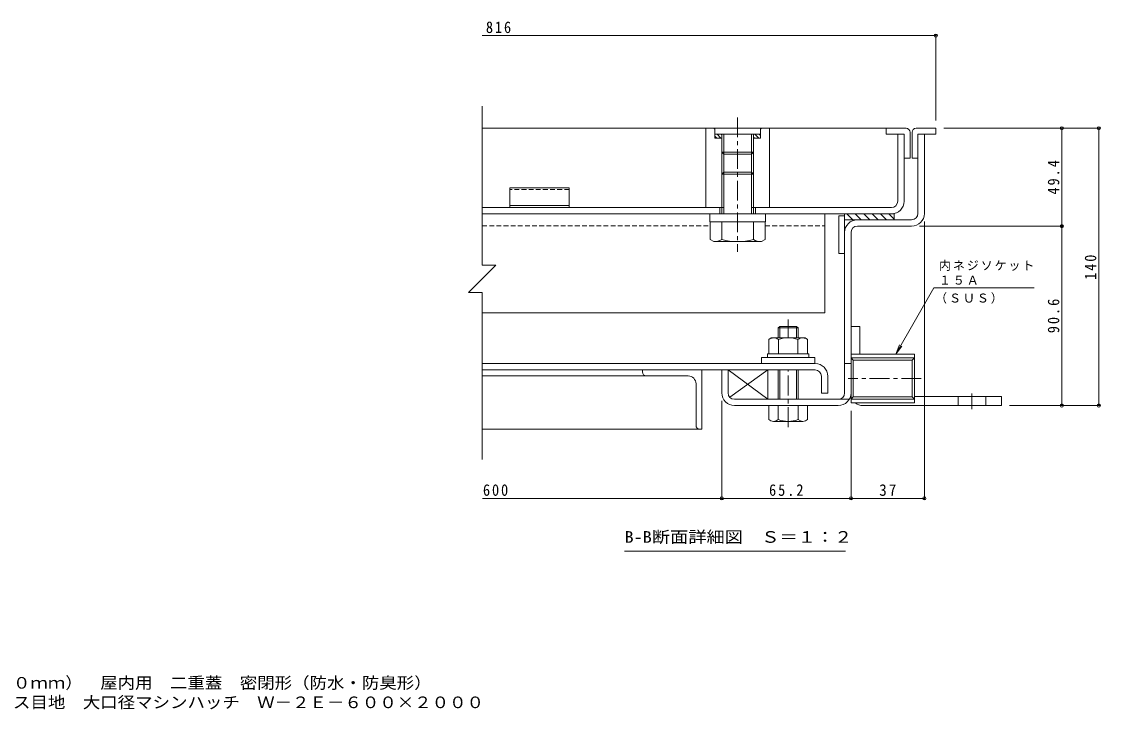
# Model space of a CAD drawing. Units: millimetres on the paper, enlarged 10 times, with parts at other scales. Extents: x -2682 to 2797, y -1962 to 1758.
# Drawn here: x -38 to 2683, y -1962 to -225 of the extents above; entities that cross this region are included whole.
import ezdxf
from ezdxf.enums import TextEntityAlignment as Align

# ---------------------------------------------------------------- set-up
doc = ezdxf.new("R2010")
doc.units = ezdxf.units.MM
doc.header["$LTSCALE"] = 10
doc.header["$PDMODE"] = 32
doc.header["$PDSIZE"] = 8
doc.linetypes.add('CHAIN1', pattern=[8, 5, -1, 1, -1])
doc.linetypes.add('DASHED1', pattern=[1.8, 1.2, -0.6])
for name, color, linetype, lineweight in [('D-0', 7, 'Continuous', 9), ('D-1', 2, 'Continuous', 9), ('D-2', 3, 'Continuous', 9), ('D-3', 4, 'Continuous', 9), ('D-5', 7, 'Continuous', 9), ('D-6', 6, 'Continuous', 9), ('D-7', 5, 'Continuous', 5), ('D-9', 134, 'Continuous', 5), ('D-A', 3, 'Continuous', 9), ('D-B', 6, 'Continuous', 9), ('D-C', 2, 'Continuous', 9), ('D-E', 3, 'Continuous', 9), ('D-F', 7, 'Continuous', 9), ('F-5_F-5ﾚｲﾔ', 7, 'Continuous', 9)]:
    doc.layers.add(name, color=color, linetype=linetype, lineweight=lineweight)
doc.styles.add('ＭＳ ゴシック', font='')
doc.styles.get('ＭＳ ゴシック').set_extended_font_data('MS Gothic')

msp = doc.modelspace()

# ---------------------------------------------------------------- linework, layer by layer
at = {"layer": 'D-0'}
for p, q in [((1123.67, -439.19), (1123.67, -840.54)), ((1158.08, -840.54), (1089.27, -909.35)), ((1123.67, -840.54), (1158.08, -840.54)), ((1123.67, -909.35), (1089.27, -909.35)), ((1123.67, -909.35), (1123.67, -1331.49))]:
    msp.add_line(p, q, dxfattribs=at)
at = {"layer": 'D-1'}
for p, q in [((2222.93, -509.94), (2238.93, -509.94)), ((2222.93, -709.94), (2222.93, -509.94)), ((2238.93, -709.94), (2238.93, -509.94)), ((2206.93, -725.94), (2069.93, -725.94)), ((2037.93, -1162.95), (2037.93, -757.94)), ((2053.93, -757.94), (2053.93, -1162.95)), ((2069.93, -741.94), (2206.93, -741.94)), ((2213.93, -1065.06), (2053.93, -1065.06)), ((2053.93, -1065.06), (2053.93, -1188.06)), ((2208.12, -1079.99), (2059.74, -1079.99)), ((2059.74, -1173.14), (2059.74, -1079.99)), ((2213.93, -1074.18), (2208.12, -1079.99)), ((2208.12, -1079.99), (2208.12, -1173.14)), ((2213.93, -1065.06), (2213.93, -1188.06)), ((1743.93, -1162.95), (1743.93, -1104.95)), ((2053.93, -1088.95), (2037.93, -1088.95)), ((2049.64, -1178.95), (1759.93, -1178.95)), ((1759.93, -1194.95), (1870.43, -1194.95)), ((1920.43, -1194.95), (2021.93, -1194.95)), ((2053.93, -1178.95), (2059.74, -1173.14)), ((2213.93, -1178.95), (2053.93, -1178.95)), ((2213.93, -1188.06), (2053.93, -1188.06)), ((2208.12, -1173.14), (2059.74, -1173.14)), ((2213.93, -1178.95), (2208.12, -1173.14))]:
    msp.add_line(p, q, dxfattribs=at)
at = {"layer": 'D-1', "color": 7, "linetype": 'CHAIN1'}
msp.add_line((2230.94, -1126.56), (2046.57, -1126.56), dxfattribs=at)
at = {"layer": 'D-1'}
for points in [[(2213.93, -1074.18), (2053.93, -1074.18), (2059.74, -1079.99)], [(1727.93, -1162.95), (1727.93, -1104.95), (1743.93, -1104.95)]]:
    msp.add_lwpolyline(points, dxfattribs=at)
for centre, radius, start, end in [((2069.93, -757.94), 32, 90, 180), ((2206.93, -709.94), 16, 270, 0), ((2206.93, -709.94), 32, 270, 0), ((2069.93, -757.94), 16, 90, 180), ((1759.93, -1162.95), 32, 180, 270), ((1759.93, -1162.95), 16, 180, 270), ((2021.93, -1162.95), 32, 270, 0), ((2021.93, -1162.95), 16, 270, 0)]:
    msp.add_arc(centre, radius, start, end, dxfattribs=at)
at = {"layer": 'D-2'}
for p, q in [((2171.93, -678.94), (2171.93, -509.94)), ((2187.93, -678.94), (2187.93, -509.94)), ((1727.93, -694.94), (1123.67, -694.94)), ((1722.93, -694.94), (1722.93, -710.94)), ((2155.93, -694.94), (1807.93, -694.94)), ((1812.93, -694.94), (1812.93, -710.94)), ((1123.67, -710.94), (2155.93, -710.94))]:
    msp.add_line(p, q, dxfattribs=at)
for radius in [16, 32]:
    msp.add_arc((2155.93, -678.94), radius, 270, 0, dxfattribs=at)
at = {"layer": 'D-3'}
for p, q in [((2142.93, -494.94), (1123.67, -494.94)), ((2142.93, -509.94), (2187.93, -509.94)), ((2187.93, -509.94), (2187.93, -569.94)), ((2202.93, -504.94), (2202.93, -569.94)), ((2207.93, -504.94), (2207.93, -569.94)), ((2217.93, -494.94), (2267.93, -494.94)), ((2267.93, -509.94), (2222.93, -509.94)), ((2222.93, -509.94), (2222.93, -569.94)), ((2267.93, -494.94), (2267.93, -509.94)), ((2187.93, -569.94), (2202.93, -569.94)), ((2222.93, -569.94), (2207.93, -569.94)), ((1192.93, -644.94), (1192.93, -694.94)), ((1342.93, -644.94), (1192.93, -644.94)), ((1342.93, -689.94), (1192.93, -689.94))]:
    msp.add_line(p, q, dxfattribs=at)
at = {"layer": 'D-3', "linetype": 'DASHED1'}
msp.add_line((1342.93, -649.27), (1192.93, -649.27), dxfattribs=at)
at = {"layer": 'D-3'}
for points in [[(2192.93, -494.94), (2142.93, -494.94), (2142.93, -509.94)], [(1342.93, -644.94), (1342.93, -694.94), (1192.93, -694.94)]]:
    msp.add_lwpolyline(points, dxfattribs=at)
for centre, start, end in [((2192.93, -504.94), 0, 90), ((2217.93, -504.94), 90, 180)]:
    msp.add_arc(centre, 10, start, end, dxfattribs=at)
at = {"layer": 'D-5'}
for p, q in [((2166.64, -1065.06), (2263.15, -897.91)), ((2263.15, -897.91), (2515.89, -897.91)), ((2166.64, -1065.06), (2176.21, -1041.97)), ((2166.64, -1065.06), (2181.86, -1045.23)), ((2040.1, -1562.64), (1482.6, -1562.64)), ((2040.1, -1562.64), (1482.6, -1562.64))]:
    msp.add_line(p, q, dxfattribs=at)
at = {"layer": 'D-6'}
for p, q in [((2022.93, -715.94), (2037.93, -715.94)), ((2022.93, -715.94), (2022.93, -810.94)), ((2037.93, -710.94), (2037.93, -810.94)), ((2162.93, -725.94), (2037.93, -725.94)), ((2058.62, -725.94), (2043.62, -710.94)), ((2079.84, -725.94), (2064.84, -710.94)), ((2101.05, -725.94), (2086.05, -710.94)), ((2122.26, -725.94), (2107.26, -710.94)), ((2143.48, -725.94), (2128.48, -710.94)), ((2162.93, -724.18), (2149.69, -710.94)), ((2022.93, -810.94), (2037.93, -810.94)), ((1743.93, -1104.95), (1743.93, -1162.95)), ((1748.45, -1174.09), (1843.93, -1104.95))]:
    msp.add_line(p, q, dxfattribs=at)
for points in [[(2162.93, -725.94), (2162.93, -710.94), (2037.93, -710.94)], [(1759.93, -1178.95), (1843.93, -1178.95), (1843.93, -1104.95), (1743.93, -1104.95), (1843.93, -1178.95)]]:
    msp.add_lwpolyline(points, dxfattribs=at)
at = {"layer": 'D-7', "linetype": 'CHAIN1'}
for p, q in [((1895.43, -1022.45), (1895.43, -977.28)), ((1895.43, -1249.34), (1895.43, -1104.95))]:
    msp.add_line(p, q, dxfattribs=at)
at = {"layer": 'D-7'}
for p, q in [((1874.49, -994.95), (1870.43, -999.01)), ((1920.43, -999.01), (1870.43, -999.01)), ((1870.43, -1022.45), (1870.43, -999.01)), ((1916.37, -994.95), (1874.49, -994.95)), ((1874.49, -1022.45), (1874.49, -994.95)), ((1916.37, -994.95), (1920.43, -999.01)), ((1916.37, -1022.45), (1916.37, -994.95)), ((1920.43, -999.01), (1920.43, -1022.45)), ((1920.43, -999.01), (1920.43, -1022.45)), ((1870.43, -1178.95), (1870.43, -1104.95)), ((1874.49, -1178.95), (1874.49, -1104.95)), ((1916.37, -1178.95), (1916.37, -1104.95)), ((1920.43, -1104.95), (1920.43, -1178.95)), ((1944.43, -1194.95), (1846.43, -1194.95)), ((1846.43, -1230.47), (1846.43, -1194.95)), ((1870.43, -1230.47), (1870.43, -1194.95)), ((1920.43, -1194.95), (1920.43, -1230.47)), ((1944.43, -1230.47), (1944.43, -1194.95)), ((1932.43, -1234.95), (1858.43, -1234.95))]:
    msp.add_line(p, q, dxfattribs=at)
at = {"layer": 'D-7', "color": 2, "lineweight": 9}
for p, q in [((1846.36, -1027.74), (1852.93, -1023.95)), ((1846.36, -1027.74), (1846.36, -1063.95)), ((1937.93, -1023.95), (1852.93, -1023.95)), ((1870.9, -1027.74), (1870.9, -1063.95)), ((1919.97, -1027.74), (1919.97, -1063.95))]:
    msp.add_line(p, q, dxfattribs=at)
at = {"layer": 'D-7', "color": 134}
for p, q in [((1827.93, -1073.95), (1827.93, -1088.95)), ((1827.93, -1073.95), (1962.93, -1073.95)), ((1962.93, -1073.95), (1962.93, -1088.95)), ((1827.93, -1088.95), (1962.93, -1088.95))]:
    msp.add_line(p, q, dxfattribs=at)
at = {"layer": 'D-7', "color": 6, "lineweight": 9}
for p, q in [((1842.93, -1063.95), (1842.93, -1073.95)), ((1842.93, -1073.95), (1947.93, -1073.95))]:
    msp.add_line(p, q, dxfattribs=at)
at = {"layer": 'D-7', "color": 2, "lineweight": 9}
msp.add_lwpolyline([(1937.93, -1023.95), (1944.51, -1027.74), (1944.51, -1063.95), (1846.36, -1063.95)], dxfattribs=at)
at = {"layer": 'D-7', "color": 6, "lineweight": 9}
msp.add_lwpolyline([(1842.93, -1063.95), (1947.93, -1063.95), (1947.93, -1073.95)], dxfattribs=at)
at = {"layer": 'D-7', "color": 2, "lineweight": 9}
for centre, radius, start, end in [((1860.84, -1052.83), 28.97, 94.38438, 120), ((1857.86, -1048.15), 24.21, 57.42749, 88.18784), ((1895.43, -1105.15), 81.2, 72.41188, 107.5881), ((1933, -1048.15), 24.21, 91.81215, 122.57249), ((1930.02, -1052.83), 28.97, 59.99998, 85.6156)]:
    msp.add_arc(centre, radius, start, end, dxfattribs=at)
at = {"layer": 'D-7'}
for centre, radius, start, end in [((1858.43, -1216.62), 18.33, 229.1022, 310.89809), ((1895.43, -1162.87), 72.08, 249.70546, 290.29454), ((1932.43, -1216.62), 18.33, 229.10191, 310.8978)]:
    msp.add_arc(centre, radius, start, end, dxfattribs=at)
at = {"layer": 'D-9'}
for p, q in [((1698.43, -730.94), (1698.43, -775.32)), ((1727.93, -775.46), (1727.93, -730.94)), ((1807.93, -775.46), (1807.93, -730.94)), ((1837.43, -730.94), (1837.43, -775.46)), ((1987.93, -960.94), (1987.93, -710.94)), ((1707.98, -780.82), (1698.43, -775.32)), ((1827.93, -780.95), (1708.18, -780.95)), ((1827.93, -780.95), (1837.43, -775.46)), ((1123.67, -960.94), (1987.93, -960.94))]:
    msp.add_line(p, q, dxfattribs=at)
at = {"layer": 'D-9', "linetype": 'DASHED1'}
for p, q in [((1123.67, -740.94), (1698.43, -740.94)), ((1837.43, -740.94), (1987.93, -740.94))]:
    msp.add_line(p, q, dxfattribs=at)
at = {"layer": 'D-9'}
for centre, radius, start, end in [((1709.22, -746.44), 34.53, 267.86055, 302.81094), ((1767.93, -632.35), 148.6, 254.38446, 285.61554), ((1826.64, -746.44), 34.53, 237.18906, 272.13945)]:
    msp.add_arc(centre, radius, start, end, dxfattribs=at)
at = {"layer": 'D-A'}
for p, q in [((1963.43, -1088.95), (1124.38, -1088.95)), ((1124.38, -1104.95), (1963.43, -1104.95)), ((1979.43, -1120.95), (1979.43, -1163.95)), ((1995.43, -1120.95), (1995.43, -1163.95)), ((1979.43, -1163.95), (1995.43, -1163.95))]:
    msp.add_line(p, q, dxfattribs=at)
for radius in [32, 16]:
    msp.add_arc((1963.43, -1120.95), radius, 0, 90, dxfattribs=at)
at = {"layer": 'D-B'}
for p, q in [((1527.93, -1104.95), (1124.38, -1104.95)), ((1527.93, -1104.95), (1677.93, -1104.95)), ((1527.93, -1109.95), (1527.93, -1104.95)), ((1677.93, -1104.95), (1677.93, -1254.95)), ((1537.93, -1119.95), (1124.38, -1119.95)), ((1537.93, -1119.95), (1642.93, -1119.95)), ((1662.93, -1244.95), (1662.93, -1139.95)), ((1672.93, -1254.95), (1123.67, -1254.95)), ((1672.93, -1254.95), (1677.93, -1254.95))]:
    msp.add_line(p, q, dxfattribs=at)
for centre, radius, start, end in [((1537.93, -1109.95), 10, 180, 270), ((1642.93, -1139.95), 20, 0, 90), ((1672.93, -1244.95), 10, 180, 270)]:
    msp.add_arc(centre, radius, start, end, dxfattribs=at)
at = {"layer": 'D-C', "linetype": 'CHAIN1'}
msp.add_line((1767.93, -467.27), (1767.93, -806.58), dxfattribs=at)
at = {"layer": 'D-C'}
for p, q in [((1687.93, -494.94), (1707.93, -494.94)), ((1687.93, -694.94), (1687.93, -494.94)), ((1710.43, -497.44), (1707.93, -494.94)), ((1710.43, -519.94), (1710.43, -494.94)), ((1825.43, -494.94), (1710.43, -494.94)), ((1825.43, -509.94), (1710.43, -509.94)), ((1715.33, -519.94), (1710.43, -515.05)), ((1725.94, -519.94), (1715.94, -509.94)), ((1727.93, -511.33), (1726.54, -509.94)), ((1727.93, -710.94), (1727.93, -509.94)), ((1732.93, -710.94), (1732.93, -509.94)), ((1802.93, -710.94), (1802.93, -509.94)), ((1807.93, -536.17), (1807.93, -509.94)), ((1821.4, -519.94), (1811.4, -509.94)), ((1825.43, -513.37), (1822, -509.94)), ((1827.93, -494.94), (1825.43, -497.44)), ((1825.43, -519.94), (1825.43, -494.94)), ((1847.93, -494.94), (1827.93, -494.94)), ((1847.93, -694.94), (1847.93, -494.94)), ((1727.93, -519.94), (1710.43, -519.94)), ((1810.79, -519.94), (1807.93, -517.09)), ((1825.43, -519.94), (1807.93, -519.94)), ((1807.93, -710.94), (1807.93, -536.17)), ((1807.93, -554.94), (1727.93, -554.94)), ((1807.93, -554.67), (1802.93, -559.94)), ((1732.93, -605.94), (1727.93, -610.94)), ((1807.93, -610.94), (1727.93, -610.94)), ((1802.93, -605.94), (1732.93, -605.94)), ((1807.93, -610.94), (1802.93, -605.94)), ((1687.93, -694.94), (1732.93, -694.94)), ((1847.93, -694.94), (1802.93, -694.94))]:
    msp.add_line(p, q, dxfattribs=at)
at = {"layer": 'D-C', "color": 134, "lineweight": 5}
for p, q in [((1697.93, -710.94), (1837.93, -710.94)), ((1837.93, -710.94), (1837.93, -730.94))]:
    msp.add_line(p, q, dxfattribs=at)
at = {"layer": 'D-C'}
msp.add_lwpolyline([(1802.93, -559.94), (1732.93, -559.94), (1727.93, -554.94)], dxfattribs=at)
at = {"layer": 'D-C', "color": 134, "lineweight": 5}
msp.add_lwpolyline([(1697.93, -710.94), (1697.93, -730.94), (1837.93, -730.94)], dxfattribs=at)
at = {"layer": 'D-E'}
for p, q in [((2053.93, -994.94), (2053.93, -1162.95)), ((2053.93, -994.94), (2076.43, -994.94)), ((2076.43, -1065.06), (2076.43, -994.94)), ((2433.93, -1194.95), (2083.93, -1194.95)), ((2213.93, -1172.45), (2433.93, -1172.45)), ((2323.93, -1194.95), (2323.93, -1172.45)), ((2393.93, -1194.95), (2393.93, -1172.45)), ((2433.93, -1172.45), (2433.93, -1194.95))]:
    msp.add_line(p, q, dxfattribs=at)
at = {"layer": 'D-E', "linetype": 'CHAIN1'}
msp.add_line((2358.93, -1203.68), (2358.93, -1164.24), dxfattribs=at)
at = {"layer": 'D-E'}
msp.add_arc((2083.93, -1164.95), 30, 230.3984, 270, dxfattribs=at)
at = {"layer": 'D-F'}
for p, q in [((2267.93, -260.85), (1123.67, -260.85)), ((2267.93, -257.85), (2267.93, -474.94)), ((2682.11, -494.94), (2287.93, -494.94)), ((2585.77, -494.94), (2585.77, -741.94)), ((2679.11, -494.94), (2679.11, -1194.95)), ((2238.93, -1432.29), (2238.93, -729.94)), ((2588.77, -741.94), (2226.93, -741.94)), ((2585.77, -741.94), (2585.77, -1194.95)), ((1727.93, -1432.29), (1727.93, -1182.95)), ((2682.11, -1194.95), (2453.93, -1194.95)), ((2053.93, -1432.29), (2053.93, -1208.06)), ((1727.93, -1429.29), (1124.38, -1429.29)), ((2053.93, -1429.29), (1727.93, -1429.29)), ((2238.93, -1429.29), (2053.93, -1429.29))]:
    msp.add_line(p, q, dxfattribs=at)
for p in [(2267.93, -260.85), (2585.77, -494.94), (2679.11, -494.94), (2585.77, -741.94), (2585.77, -1194.95), (2679.11, -1194.95), (1727.93, -1429.29), (2053.93, -1429.29), (2238.93, -1429.29)]:
    msp.add_point(p, dxfattribs=at)

# ---------------------------------------------------------------- texts
at = {"layer": 'D-5', "color": 2, "style": 'ＭＳ ゴシック', "width": 1.15}
msp.add_text('B-B断面詳細図\u3000Ｓ＝１：２', height=29.33, dxfattribs=at).set_placement((1482.6, -1550.14), align=Align.BOTTOM_LEFT)
msp.add_text('B-B断面詳細図\u3000Ｓ＝１：２', height=29.33, dxfattribs=at).set_placement((1482.6, -1550.14), align=Align.BOTTOM_LEFT)
at = {"layer": 'D-5', "char_height": 21.99, "attachment_point": 7, "style": 'ＭＳ ゴシック'}
for s, insert in [('\\T1.17;内ネジソケット', (2275.89, -855.06)), ('\\T1.17;１５Ａ', (2275.89, -889.9)), ('\\T1.17;（ＳＵＳ）', (2266.23, -937.75))]:
    msp.add_mtext(s, dxfattribs=dict(at, insert=insert))
at = {"layer": 'D-F', "color": 2, "char_height": 29.33, "attachment_point": 7, "style": 'ＭＳ ゴシック'}
for s, insert in [('\\T1.27;\\W0.9;816', (1132.93, -254.85)), ('\\T1.27;\\W0.9;600', (1125.51, -1423.29)), ('\\T1.28;\\W0.9;65.2', (1847.18, -1423.29)), ('\\T1.27;\\W0.95;37', (2125.18, -1423.29))]:
    msp.add_mtext(s, dxfattribs=dict(at, insert=insert))
at = {"layer": 'D-F', "color": 2, "char_height": 29.33, "attachment_point": 7, "rotation": 90, "style": 'ＭＳ ゴシック'}
for s, insert in [('\\T1.28;\\W0.9;49.4', (2579.77, -662.19)), ('\\T1.27;\\W0.9;140', (2673.11, -877.45)), ('\\T1.28;\\W0.9;90.6', (2579.77, -1012.2))]:
    msp.add_mtext(s, dxfattribs=dict(at, insert=insert))
at = {"layer": 'F-5_F-5ﾚｲﾔ', "color": 2, "style": 'ＭＳ ゴシック', "width": 1.1}
for s, p in [('充填用（充填深さ：３０ｍｍ）\u3000屋内用\u3000二重蓋\u3000密閉形（防水・防臭形）', (-500.11, -1918.5)), ('スチール製\u3000ステンレス目地\u3000大口径マシンハッチ\u3000Ｗ－２Ｅ－６００×２０００', (-500.11, -1967.71))]:
    msp.add_text(s, height=29.33, dxfattribs=at).set_placement(p, align=Align.BOTTOM_LEFT)

doc.saveas('drawing.dxf')
